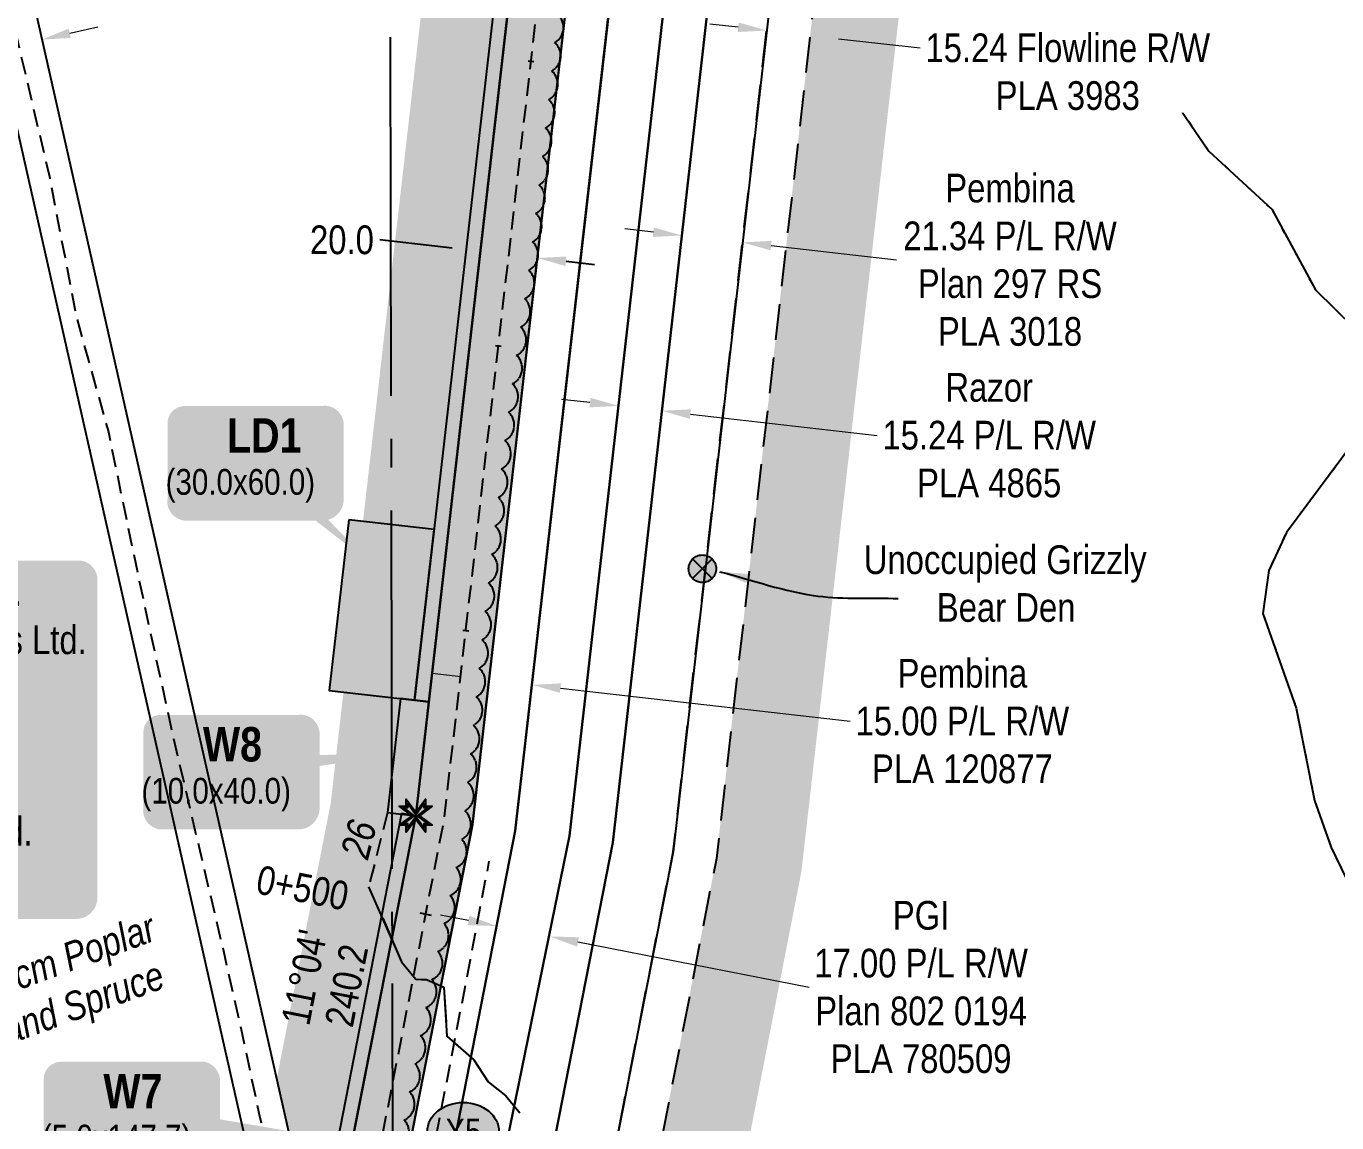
# Model space of a CAD drawing. Extents: x 507923 to 518388, y 6020717 to 6030806.
# Drawn here: x 508718.2 to 509175.3, y 6023523.8 to 6023906.3 of the extents above; entities that cross this region are included whole.
import ezdxf
from ezdxf.enums import TextEntityAlignment as Align

# ---------------------------------------------------------------- set-up
doc = ezdxf.new("R2010")
doc.units = 0
doc.header["$LTSCALE"] = 5
doc.header["$PDSIZE"] = 0.5
for name, pattern in [('0', [1, 1, 0]), ('foc-FLOWLINE', [3.75, 2.5, -1.25]), ('foc-QUARTERLINE', [33, 25, -3, 2, -3]), ('foc-TIELINE', [1.875, 1.25, -0.625]), ('foc-TOPO-ephemeral', [6.25, 3.125, -0.625, 0.625, -0.625, 0.625, -0.625]), ('foc-WHEELTRACKS', [2, 0.4, -1.6]), ('UG_PIPE', [1.875, 1.25, -0.625])]:
    doc.linetypes.add(name, pattern=pattern)
doc.layers.get('Defpoints').update_dxf_attribs({"color": 9})
for name, color, linetype in [('AS-PIPE-UG', 44, 'UG_PIPE'), ('AS-WILDLIFE-BLOCK', 131, 'Continuous'), ('CHAINAGE', 201, 'Continuous'), ('CHAINAGE-T', 201, 'Continuous'), ('F-FLOWLINE', 190, 'foc-FLOWLINE'), ('F-RW', 190, 'Continuous'), ('L-BD1', 253, 'Continuous'), ('L-MON', 1, 'Continuous'), ('L-QSEC', 8, 'foc-QUARTERLINE'), ('P-BUFFER-H 30m', 51, 'Continuous'), ('P-BUFFER-PURPLE', 187, 'foc-TIELINE'), ('P-BUFFER-PURPLE-T', 187, 'Continuous'), ('P-CROSSINGS', 250, 'Continuous'), ('P-PROPOSED', 10, 'Continuous'), ('P-PROPOSED-H', 21, 'Continuous'), ('P-TEMP-BLOCKS', 250, 'Continuous'), ('P-TEMP-H', 41, 'Continuous'), ('P-TEMP_LOG DECK', 46, 'Continuous'), ('P-TEMP_WORKSPACE', 46, 'Continuous'), ('P-TXT', 4, 'Continuous'), ('T-BUSH', 110, '0'), ('T-BUSH-T', 110, 'Continuous'), ('T-DRAW', 143, 'foc-TOPO-ephemeral'), ('T-TIE', 201, 'foc-TIELINE'), ('T-WATER-P3', 160, 'foc-WHEELTRACKS')]:
    doc.layers.add(name, color=color, linetype=linetype)
for name, color, linetype, lineweight in [('F-FLOWLINE-T', 190, 'Continuous', 9), ('F-RW-T', 190, 'Continuous', 9), ('T-TIE-T', 201, 'Continuous', 18)]:
    doc.layers.add(name, color=color, linetype=linetype, lineweight=lineweight)
doc.styles.add('80', font='ARIALN.TTF', dxfattribs={"height": 10})
doc.styles.add('80CG', font='ARIALN.TTF', dxfattribs={"height": 10})
doc.styles.add('80L', font='ARIALN.TTF', dxfattribs={"height": 10})
doc.styles.add('80LS', font='ARIALNI.TTF', dxfattribs={"height": 10})
doc.styles.add('BOLD', font='ARIALNB.TTF')
doc.styles.add('Crossing', font='ARIALN.TTF', dxfattribs={"height": 10})
doc.styles.add('foc-LtypeFont', font='ARIALN.TTF', dxfattribs={"height": 7.35})
doc.linetypes.add('foc-TOPO-flowdirection-NOLINE', pattern='A,0,[">",foc-LtypeFont,S=0.3,R=0,X=0,Y=-0.945],-20,[">",foc-LtypeFont,S=0.3,R=0,X=0,Y=-0.945],0', length=20)
doc.dimstyles.new('Compass 5 000', dxfattribs={"dimscale": 5, "dimtxt": 9, "dimasz": 2, "dimexe": 0.2, "dimexo": 0.0625, "dimgap": 0.5, "dimtad": 0, "dimtih": 1, "dimtoh": 1, "dimzin": 0, "dimdsep": 46, "dimtxsty": '80CG', "dimcen": 0.1, "dimse1": 1, "dimse2": 1, "dimclrd": 256, "dimclrt": 256, "dimaunit": 1, "dimadec": 4, "dimazin": 0, "dimtfac": 0.06, "dimtofl": 0, "dimtmove": 0, "dimatfit": 1, "dimfxl": 0.2, "dimtolj": 1, "dimtzin": 0, "dimlwd": -1, "dimarcsym": 0})

# ---------------------------------------------------------------- blocks, each defined once
blk = doc.blocks.new('*U383')
h = blk.add_hatch(color=255)
edge = h.paths.add_edge_path()
edge.add_line((-136.5, -62.5), (136.5, -62.5))
edge.add_arc((136.5, -56.5), 6, 270, 360)
edge.add_line((142.5, -56.5), (142.5, 55))
edge.add_arc((136.5, 55), 6, 0, 90)
edge.add_line((136.5, 61), (-136.5, 61))
edge.add_arc((-136.5, 55), 6, 90, 180)
edge.add_line((-142.5, 55), (-142.5, -56.5))
edge.add_arc((-136.5, -56.5), 6, 180, 270)
at = {"color": 44, "flags": 128}
blk.add_lwpolyline([(-136.5, -62.5, 3, 3, 0), (136.5, -62.5, 3, 3, 0.414214), (142.5, -56.5, 3, 3, 0), (142.5, 55, 3, 0, 0.414214), (136.5, 61, 0, 0, 0), (-136.5, 61, 0, 0, 0.414214), (-142.5, 55, 0, 0, 0), (-142.5, -56.5, 0, 3, 0.414214)], format="xyseb", close=True, dxfattribs=at)
at = {"color": 44, "style": '80'}
blk.add_attdef('ENTER_TEXT_001', (-35.99, -5), '', height=10, dxfattribs=at)
blk = doc.blocks.new('*U369')
at = {"true_color": 0xff8aff}
h = blk.add_hatch(color=211, dxfattribs=at)
edge = h.paths.add_edge_path()
edge.add_line((-24, -20), (24, -20))
edge.add_arc((24, -14), 6, 270, 360)
edge.add_line((30, -14), (30, 12.5))
edge.add_arc((24, 12.5), 6, 0, 90)
edge.add_line((24, 18.5), (-24, 18.5))
edge.add_arc((-24, 12.5), 6, 90, 180)
edge.add_line((-30, 12.5), (-30, -14))
edge.add_arc((-24, -14), 6, 180, 270)
at = {"color": 250, "flags": 128}
blk.add_lwpolyline([(-24, -20, 3, 3, 0), (24, -20, 3, 3, 0.414214), (30, -14, 3, 3, 0), (30, 12.5, 3, 0, 0.414214), (24, 18.5, 0, 0, 0), (-24, 18.5, 0, 0, 0.414214), (-30, 12.5, 0, 0, 0), (-30, -14, 0, 3, 0.414214)], format="xyseb", close=True, dxfattribs=at)
at = {"flags": 128}
blk.add_lwpolyline([(63.58, 5.24, 0, 7.5, 0), (0, 0, 0, 0, 0)], format="xyseb", dxfattribs=at)
at = {"color": 250}
for tag, p, height, style in [('TEMP_AREA_W1_001', (-9.21, 2.24), 12, 'BOLD'), ('ENTER_TEXT_001', (-30.66, -12.47), 9, '80')]:
    blk.add_attdef(tag, p, '', height=height, dxfattribs=dict(at, style=style))
blk = doc.blocks.new('*U371')
at = {"true_color": 0xff8aff}
h = blk.add_hatch(color=211, dxfattribs=at)
edge = h.paths.add_edge_path()
edge.add_line((-24, -20), (24, -20))
edge.add_arc((24, -14), 6, 270, 360)
edge.add_line((30, -14), (30, 12.5))
edge.add_arc((24, 12.5), 6, 0, 90)
edge.add_line((24, 18.5), (-24, 18.5))
edge.add_arc((-24, 12.5), 6, 90, 180)
edge.add_line((-30, 12.5), (-30, -14))
edge.add_arc((-24, -14), 6, 180, 270)
at = {"color": 250, "flags": 128}
blk.add_lwpolyline([(-24, -20, 3, 3, 0), (24, -20, 3, 3, 0.414214), (30, -14, 3, 3, 0), (30, 12.5, 3, 0, 0.414214), (24, 18.5, 0, 0, 0), (-24, 18.5, 0, 0, 0.414214), (-30, 12.5, 0, 0, 0), (-30, -14, 0, 3, 0.414214)], format="xyseb", close=True, dxfattribs=at)
at = {"flags": 128}
blk.add_lwpolyline([(41.25, -36.66, 0, 7.5, 0), (0, 0, 0, 0, 0)], format="xyseb", dxfattribs=at)
at = {"color": 250}
for tag, p, height, style in [('TEMP_AREA_W1_001', (-9.21, 2.24), 12, 'BOLD'), ('ENTER_TEXT_001', (-30.66, -12.47), 9, '80')]:
    blk.add_attdef(tag, p, '', height=height, dxfattribs=dict(at, style=style))
blk = doc.blocks.new('*D431')
at = {"layer": 'Defpoints', "color": 0, "transparency": 16777216}
for p in [(508991.62, 6023903.03), (508974.64, 6023888.61), (508989.78, 6023886.89)]:
    blk.add_point(p, dxfattribs=at)
at = {"layer": 'F-FLOWLINE-T', "transparency": 16777216}
for p, q in [((508966.54, 6023905.89), (508956.61, 6023907.02)), ((509001.56, 6023901.9), (509029.99, 6023898.66))]:
    blk.add_line(p, q, dxfattribs=at)
for points in [[(508966.73, 6023907.54), (508966.35, 6023904.23), (508976.48, 6023904.76)], [(509001.75, 6023903.55), (509001.37, 6023900.24), (508991.62, 6023903.03)]]:
    blk.add_solid(points, dxfattribs=at)
at = {"layer": 'F-FLOWLINE-T', "transparency": 16777216, "insert": (509081.48, 6023898.66), "char_height": 10, "attachment_point": 5, "style": '80CG', "bg_fill": 3, "box_fill_scale": 1.1, "bg_fill_color": 256, "bg_fill_true_color": 13158600, "bg_fill_transparency": 0}
blk.add_mtext('\\A1;Razor\\P15.24 Flowline R/W\\PPLA 3983', dxfattribs=at)
blk = doc.blocks.new('*D469')
at = {"layer": 'Defpoints', "color": 0, "transparency": 16777216}
for p in [(508948.5, 6023847.58), (508969.69, 6023845.17), (508968.06, 6023830.84)]:
    blk.add_point(p, dxfattribs=at)
at = {"layer": 'F-RW-T', "transparency": 16777216}
for p, q in [((508936.93, 6023834.39), (508927, 6023835.52)), ((508977.99, 6023829.71), (509021.79, 6023824.72))]:
    blk.add_line(p, q, dxfattribs=at)
for points in [[(508937.12, 6023836.04), (508936.75, 6023832.73), (508946.87, 6023833.26)], [(508978.18, 6023831.37), (508977.81, 6023828.05), (508968.06, 6023830.84)]]:
    blk.add_solid(points, dxfattribs=at)
at = {"layer": 'F-RW-T', "transparency": 16777216, "insert": (509061.33, 6023824.72), "char_height": 10, "attachment_point": 5, "style": '80CG'}
blk.add_mtext('\\A1;Pembina\\P21.34 P/L R/W\\PPlan 297 RS\\PPLA 3018', dxfattribs=at)
blk = doc.blocks.new('*D470')
at = {"layer": 'Defpoints', "color": 0, "transparency": 16777216}
for p in [(508939.9, 6023772.1), (508924, 6023767.11), (508939.14, 6023765.38)]:
    blk.add_point(p, dxfattribs=at)
at = {"layer": 'F-RW-T', "transparency": 16777216}
for p, q in [((508914.83, 6023774.95), (508904.89, 6023776.09)), ((508949.84, 6023770.97), (509014.99, 6023763.54))]:
    blk.add_line(p, q, dxfattribs=at)
for points in [[(508915.02, 6023776.61), (508914.64, 6023773.3), (508924.77, 6023773.82)], [(508950.03, 6023772.62), (508949.65, 6023769.31), (508939.9, 6023772.1)]]:
    blk.add_solid(points, dxfattribs=at)
at = {"layer": 'F-RW-T', "transparency": 16777216, "insert": (509054.07, 6023763.54), "char_height": 10, "attachment_point": 5, "style": '80CG'}
blk.add_mtext('\\A1;Razor\\P15.24 P/L R/W\\PPLA 4865', dxfattribs=at)
blk = doc.blocks.new('*D471')
at = {"layer": 'Defpoints', "color": 0, "transparency": 16777216}
for p in [(508708.76, 6023898.22), (508778.34, 6023590.41), (508793.19, 6023593.76)]:
    blk.add_point(p, dxfattribs=at)
at = {"layer": 'F-RW-T', "transparency": 16777216}
for p, q in [((508733.37, 6023903.78), (508743.13, 6023905.99)), ((508699.01, 6023896.02), (508687.22, 6023893.35))]:
    blk.add_line(p, q, dxfattribs=at)
for points in [[(508733.01, 6023905.41), (508733.74, 6023902.16), (508723.62, 6023901.58)], [(508698.64, 6023897.64), (508699.38, 6023894.39), (508708.76, 6023898.22)]]:
    blk.add_solid(points, dxfattribs=at)
at = {"layer": 'F-RW-T', "transparency": 16777216, "insert": (508648.14, 6023893.35), "char_height": 10, "attachment_point": 5, "style": '80CG'}
blk.add_mtext('\\A1;Paramount\\P15.24 P/L R/W\\PPlan 782 1151\\PPLA 770641\\P(14006-1)', dxfattribs=at)
blk = doc.blocks.new('*D485')
at = {"layer": 'Defpoints', "color": 0, "transparency": 16777216}
for p in [(508884.25, 6023717.92), (508899.14, 6023716.21), (508894.6, 6023676.51)]:
    blk.add_point(p, dxfattribs=at)
at = {"layer": 'F-RW-T', "transparency": 16777216}
for p, q in [((508869.77, 6023679.35), (508859.84, 6023680.49)), ((508904.54, 6023675.38), (509005.63, 6023663.82))]:
    blk.add_line(p, q, dxfattribs=at)
for points in [[(508869.96, 6023681.01), (508869.58, 6023677.7), (508879.71, 6023678.22)], [(508904.73, 6023677.03), (508904.35, 6023673.72), (508894.6, 6023676.51)]]:
    blk.add_solid(points, dxfattribs=at)
at = {"layer": 'F-RW-T', "transparency": 16777216, "insert": (509044.72, 6023663.82), "char_height": 10, "attachment_point": 5, "style": '80CG'}
blk.add_mtext('\\A1;Pembina\\P15.00 P/L R/W\\PPLA 120877', dxfattribs=at)
blk = doc.blocks.new('*D392')
at = {"layer": 'Defpoints', "color": 0, "transparency": 16777216}
for p in [(508876.67, 6023827.67), (508875.02, 6023813.19), (508894.88, 6023810.92)]:
    blk.add_point(p, dxfattribs=at)
at = {"layer": 'P-TXT', "transparency": 16777216}
for p, q in [((508866.74, 6023828.8), (508841.53, 6023831.68)), ((508906.47, 6023824.26), (508916.41, 6023823.12))]:
    blk.add_line(p, q, dxfattribs=at)
for points in [[(508866.93, 6023830.46), (508866.55, 6023827.15), (508876.67, 6023827.67)], [(508906.66, 6023825.92), (508906.28, 6023822.6), (508896.53, 6023825.4)]]:
    blk.add_solid(points, dxfattribs=at)
at = {"layer": 'P-TXT', "transparency": 16777216, "insert": (508828.32, 6023831.68), "char_height": 10, "attachment_point": 5, "style": '80CG', "bg_fill": 3, "box_fill_scale": 1.1, "bg_fill_color": 256, "bg_fill_true_color": 13158600, "bg_fill_transparency": 0}
blk.add_mtext('\\A1;20.0', dxfattribs=at)
blk = doc.blocks.new('*D536')
at = {"layer": 'Defpoints', "color": 0, "transparency": 16777216}
for p in [(508882.66, 6023594.36), (508901.2, 6023590.73), (508900.81, 6023588.75)]:
    blk.add_point(p, dxfattribs=at)
at = {"layer": 'F-RW-T', "transparency": 16777216}
for p, q in [((508872.46, 6023594.3), (508862.65, 6023596.22)), ((508910.63, 6023586.83), (508991.24, 6023571.05))]:
    blk.add_line(p, q, dxfattribs=at)
for points in [[(508872.78, 6023595.94), (508872.14, 6023592.67), (508882.27, 6023592.38)], [(508910.95, 6023588.47), (508910.31, 6023585.2), (508900.81, 6023588.75)]]:
    blk.add_solid(points, dxfattribs=at)
at = {"layer": 'F-RW-T', "transparency": 16777216, "insert": (509030.32, 6023571.05), "char_height": 10, "attachment_point": 5, "style": '80CG'}
blk.add_mtext('\\A1;PGI\\P17.00 P/L R/W\\PPlan 802 0194\\PPLA 780509', dxfattribs=at)
blk = doc.blocks.new('xing2')
h = blk.add_hatch(color=50)
h.dxf.hatch_style = 1
edge = h.paths.add_edge_path()
edge.add_ellipse((0, 0), major_axis=(-12.5, 0), ratio=0.816297, start_angle=0, end_angle=360)
h = blk.add_hatch(color=250)
h.dxf.hatch_style = 1
edge = h.paths.add_edge_path()
edge.add_ellipse((0, -2.05), major_axis=(-12.5, 0), ratio=0.816297, start_angle=0, end_angle=180)
edge.add_line((12.5, -2.05), (12.5, 0))
edge.add_ellipse((0, 0), major_axis=(-12.5, 0), ratio=0.816297, start_angle=0, end_angle=180, ccw=False)
edge.add_line((-12.5, 0), (-12.5, -2.05))
at = {"color": 250}
blk.add_ellipse((0, 0), major_axis=(-12.5, 0), ratio=0.816297, dxfattribs=at)
blk.add_ellipse((0, -2.05), major_axis=(-12.5, 0), ratio=0.816297, start_param=0, end_param=3.141593, dxfattribs=at)
at = {"color": 250, "style": 'Crossing'}
blk.add_attdef('CROSSING', text='', height=9, dxfattribs=at).set_placement((0.09, 0.02), align=Align.MIDDLE_CENTER)
at = {"color": 250, "style": 'Crossing', "flags": 1}
for tag, p in [('OWNER', (0.09, -12.49)), ('DESCRIPTION', (0.09, -25.77)), ('LOCATION', (0.09, -39.3)), ('DWG_REF', (0.09, -52.84))]:
    blk.add_attdef(tag, text='', height=9, dxfattribs=at).set_placement(p, align=Align.MIDDLE_CENTER)
blk = doc.blocks.new('powerpole_staked')
h = blk.add_hatch(color=255)
edge = h.paths.add_edge_path()
edge.add_arc((0, 0), 0.96, 0, 360)
at = {"color": 210}
for p, q in [((0.679, -0.679), (-0.679, 0.679)), ((-0.679, -0.679), (0.679, 0.679))]:
    blk.add_line(p, q, dxfattribs=at)
blk.add_circle((0, 0), 0.96, dxfattribs=at)
blk = doc.blocks.new('TEMP')
h = blk.add_hatch(color=255)
h.dxf.hatch_style = 1
h.paths.add_polyline_path([(0, 0.251), (-0.666, 1.152), (-0.666, 0.666), (-1.152, 0.666), (-0.251, 0), (-1.152, -0.666), (-0.666, -0.666), (-0.666, -1.152), (0, -0.251), (0.666, -1.152), (0.666, -0.666), (1.152, -0.666), (0.251, 0), (1.152, 0.666), (0.666, 0.666), (0.666, 1.152)])
h.paths.add_polyline_path([(0.566, 0.849), (0.566, 0.566), (0.849, 0.566), (0.083, 0), (0.849, -0.566), (0.566, -0.566), (0.566, -0.849), (0, -0.083), (-0.566, -0.849), (-0.566, -0.566), (-0.849, -0.566), (-0.083, 0), (-0.849, 0.566), (-0.566, 0.566), (-0.566, 0.849), (0, 0.083)], flags=16)
h = blk.add_hatch(color=1)
h.dxf.hatch_style = 1
h.paths.add_polyline_path([(0, 0.083), (-0.566, 0.849), (-0.566, 0.566), (-0.849, 0.566), (-0.083, 0), (-0.849, -0.566), (-0.566, -0.566), (-0.566, -0.849), (0, -0.083), (0.566, -0.849), (0.566, -0.566), (0.849, -0.566), (0.083, 0), (0.849, 0.566), (0.566, 0.566), (0.566, 0.849)])
at = {"color": 1}
for p, q in [((-0.083, 0), (0.083, 0)), ((0, 0.083), (0, -0.083))]:
    blk.add_line(p, q, dxfattribs=at)
at = {"color": 255, "flags": 128}
blk.add_lwpolyline([(-0.251, 0), (-1.152, 0.666), (-0.666, 0.666), (-0.666, 1.152), (0, 0.251), (0.666, 1.152), (0.666, 0.666), (1.152, 0.666), (0.251, 0), (1.152, -0.666), (0.666, -0.666), (0.666, -1.152), (0, -0.251), (-0.666, -1.152), (-0.666, -0.666), (-1.152, -0.666)], close=True, dxfattribs=at)
at = {"color": 1, "flags": 128}
blk.add_lwpolyline([(-0.083, 0), (-0.849, 0.566), (-0.566, 0.566), (-0.566, 0.849), (0, 0.083), (0.566, 0.849), (0.566, 0.566), (0.849, 0.566), (0.083, 0), (0.849, -0.566), (0.566, -0.566), (0.566, -0.849), (0, -0.083), (-0.566, -0.849), (-0.566, -0.566), (-0.849, -0.566)], close=True, dxfattribs=at)
blk = doc.blocks.new('*U722')
at = {"true_color": 0xff8aff}
h = blk.add_hatch(color=211, dxfattribs=at)
edge = h.paths.add_edge_path()
edge.add_line((-24, -20), (24, -20))
edge.add_arc((24, -14), 6, 270, 360)
edge.add_line((30, -14), (30, 12.5))
edge.add_arc((24, 12.5), 6, 0, 90)
edge.add_line((24, 18.5), (-24, 18.5))
edge.add_arc((-24, 12.5), 6, 90, 180)
edge.add_line((-30, 12.5), (-30, -14))
edge.add_arc((-24, -14), 6, 180, 270)
at = {"color": 250, "flags": 128}
blk.add_lwpolyline([(-24, -20, 3, 3, 0), (24, -20, 3, 3, 0.414214), (30, -14, 3, 3, 0), (30, 12.5, 3, 0, 0.414214), (24, 18.5, 0, 0, 0), (-24, 18.5, 0, 0, 0.414214), (-30, 12.5, 0, 0, 0), (-30, -14, 0, 3, 0.414214)], format="xyseb", close=True, dxfattribs=at)
at = {"flags": 128}
blk.add_lwpolyline([(74.91, -9.02, 0, 7.5, 0), (0, 0, 0, 0, 0)], format="xyseb", dxfattribs=at)
at = {"color": 250}
for tag, p, height, style in [('TEMP_AREA_W1_001', (-9.21, 2.24), 12, 'BOLD'), ('ENTER_TEXT_001', (-30.66, -12.47), 9, '80')]:
    blk.add_attdef(tag, p, '', height=height, dxfattribs=dict(at, style=style))

msp = doc.modelspace()

# ---------------------------------------------------------------- hatches: boundary and pattern name
at = {"layer": 'P-BUFFER-H 30m'}
h = msp.add_hatch(color=256, dxfattribs=at)
h.dxf.hatch_style = 1
h.paths.add_polyline_path([(508805.542, 6023538.866), (508821.916, 6023466.385), (508854.088, 6023630.848), (508910.945, 6024127.726), (508880.73, 6024127.422), (508824.433, 6023635.437)])
h = msp.add_hatch(color=256, dxfattribs=at)
h.dxf.hatch_style = 1
edge = h.paths.add_edge_path()
edge.add_line((508943.456, 6023380.824), (508949.325, 6023410.815))
edge.add_line((508949.325, 6023410.815), (508988.345, 6023610.184))
edge.add_arc((508958.919, 6023615.943), 29.984, 348.92638, 353.50095)
edge.add_line((508988.71, 6023612.55), (509025.944, 6023939.398))
edge.add_line((509025.944, 6023939.398), (509047.027, 6024124.468))
edge.add_line((509047.027, 6024124.468), (509047.24, 6024126.342))
edge.add_line((509047.24, 6024126.342), (509047.554, 6024129.1))
edge.add_line((509047.554, 6024129.1), (509017.342, 6024128.796))
edge.add_line((509017.342, 6024128.796), (508996.153, 6023942.79))
edge.add_line((508996.153, 6023942.79), (508958.919, 6023615.943))
edge.add_line((508958.919, 6023615.943), (508912.895, 6023380.787))
edge.add_line((508912.895, 6023380.787), (508943.456, 6023380.824))
at = {"layer": 'P-PROPOSED-H'}
h = msp.add_hatch(color=256, dxfattribs=at)
h.dxf.hatch_style = 1
h.paths.add_polyline_path([(508646.051, 6023259.935), (508666.04, 6023259.95), (508665.956, 6023374.34), (508822.253, 6023374.454), (508827.391, 6023390.252), (508873.857, 6023627.788), (508932.805, 6024142.939), (508967.207, 6024443.585), (509018.438, 6024891.876), (509009.2, 6024944.624), (509012.904, 6024977.219), (508940.142, 6024977.166), (508940.056, 6025078.613), (508988.322, 6025092.714), (509007.159, 6025103.664), (509010.135, 6025129.851), (509043.912, 6025156.631), (509056.821, 6025269.566), (509067.952, 6025366.946), (509048.092, 6025369.216), (509036.961, 6025271.836), (509024.993, 6025167.141), (508991.212, 6025140.357), (508988.432, 6025115.899), (508980.38, 6025111.218), (508920.054, 6025093.594), (508920.17, 6024957.162), (508989.003, 6024957.212), (508989.012, 6024944.016), (508998.25, 6024891.274), (508947.348, 6024445.857), (508912.945, 6024145.211), (508854.088, 6023630.848), (508808.007, 6023395.281), (508807.731, 6023394.433), (508645.952, 6023394.315)])
at = {"layer": 'P-TEMP-H'}
h = msp.add_hatch(color=256, dxfattribs=at)
h.dxf.hatch_style = 1
h.paths.add_polyline_path([(508853.668, 6023671.135), (508858.633, 6023670.567), (508908.672, 6024107.866), (508903.636, 6024107.816)])
h = msp.add_hatch(color=256, dxfattribs=at)
h.dxf.hatch_style = 1
h.paths.add_polyline_path([(508830.696, 6023734.123), (508823.878, 6023674.544), (508853.668, 6023671.135), (508860.485, 6023730.714)])
h = msp.add_hatch(color=256, dxfattribs=at)
h.dxf.hatch_style = 1
h.paths.add_polyline_path([(508848.703, 6023671.703), (508844.158, 6023631.984), (508854.088, 6023630.848), (508858.633, 6023670.567)])
h = msp.add_hatch(color=256, dxfattribs=at)
h.dxf.hatch_style = 1
h.paths.add_polyline_path([(508849.145, 6023631.613), (508820.849, 6023486.962), (508825.753, 6023486.002), (508854.088, 6023630.848)])

# ---------------------------------------------------------------- linework, layer by layer
at = {"layer": 'AS-PIPE-UG', "flags": 128}
for points in [[(508683.189, 6024041.881), (508692.053, 6024001.191), (508701.884, 6023957.817), (508726.277, 6023853.831), (508735.729, 6023804.608), (508746.856, 6023764.816), (508753.695, 6023731.476), (508760.148, 6023700.978), (508769.335, 6023658.793), (508778.358, 6023620.263), (508786.965, 6023583.781), (508793.154, 6023556.332), (508799.344, 6023527.16), (508806.989, 6023493.458), (508815.096, 6023460.444), (508823.981, 6023422.17), (508826.888, 6023408.466), (508830.073, 6023393.714), (508833.954, 6023378.974), (508836.525, 6023369.392), (508840.559, 6023353.829), (508844.403, 6023336.437), (508846.602, 6023320.45)], [(508814.814, 6023311.274), (508813.67, 6023326.17), (508814.079, 6023339.798), (508814.659, 6023343.377), (508816.546, 6023346.601), (508819.747, 6023352.423), (508822.81, 6023363.467), (508827.964, 6023375.432), (508834.157, 6023385.783), (508838.467, 6023401.508), (508839.728, 6023407.783), (508843.017, 6023422.791), (508846.448, 6023441.593), (508849.958, 6023463.1), (508855.518, 6023491.034), (508860.594, 6023516.087), (508867.033, 6023549.015), (508873.102, 6023580.687), (508879.688, 6023614.962)]]:
    msp.add_lwpolyline(points, dxfattribs=at)
at = {"layer": 'CHAINAGE'}
for p, q in [((508895.247, 6023893.841), (508893.261, 6023894.068)), ((508883.885, 6023794.542), (508881.899, 6023794.769)), ((508872.522, 6023695.243), (508870.536, 6023695.471)), ((508859.508, 6023596.08), (508855.584, 6023596.848))]:
    msp.add_line(p, q, dxfattribs=at)
at = {"layer": 'F-FLOWLINE', "flags": 128}
msp.add_lwpolyline([(508885.793, 6023018.215), (508885.765, 6023118.211), (508885.757, 6023148.37), (508885.708, 6023321.236), (508887.811, 6023331.977), (508888.407, 6023335.027), (508889.004, 6023338.077), (508894.376, 6023365.522), (508896.332, 6023375.517), (508943.843, 6023618.274), (508980.806, 6023942.75), (509002.09, 6024129.585), (509003.8, 6024144.593), (509007.147, 6024173.968), (509008.014, 6024181.584), (509072.444, 6024747.177), (509092.367, 6024922.078), (509094.338, 6024939.378), (509109.507, 6024937.859), (509108.569, 6024929.622), (509107.513, 6024920.352), (509106.634, 6024912.639), (509087.791, 6024747.218), (509024.23, 6024189.257), (509055.157, 6024189.343), (509055.172, 6024181.713), (509055.189, 6024173.349), (509022.405, 6024173.243), (509019.159, 6024144.746), (509018.946, 6024142.868), (509017.449, 6024129.738), (509017.235, 6024127.86), (508996.153, 6023942.791), (508958.919, 6023615.943), (508912.895, 6023380.787), (508985.403, 6023380.874), (508985.414, 6023375.624), (508985.454, 6023364.579), (508909.713, 6023364.524), (508904.54, 6023338.095), (508903.944, 6023335.046), (508903.347, 6023331.996), (508902.452, 6023327.424), (508900.952, 6023319.76), (508901, 6023148.41), (508901.008, 6023118.251), (508901.036, 6023018.256)], dxfattribs=at)
at = {"layer": 'F-RW', "flags": 128}
for points in [[(508790.497, 6023017.956), (508807.446, 6023032.656), (508807.418, 6023208.895), (508807.398, 6023327.316), (508807.398, 6023328.808), (508827.386, 6023390.284), (508873.948, 6023627.846), (508967.224, 6024443.662), (509018.438, 6024891.876), (509009.2, 6024944.624), (509012.904, 6024977.219), (509018.08, 6025022.948), (509021.085, 6025049.403), (509023.391, 6025069.692), (509024.519, 6025079.623), (509025.083, 6025084.588), (509029.041, 6025119.425), (509062.81, 6025146.202), (509080.739, 6025304.285), (509123.925, 6025682.249), (509109.707, 6025699.15), (509101.579, 6025708.632)], [(509122.292, 6025708.617), (509140.73, 6025685.963), (509140.617, 6025685.003), (509136.849, 6025652.857), (509136.398, 6025648.877), (509133.07, 6025619.548), (509132.184, 6025611.741), (509124.068, 6025551.505), (509082.459, 6025187.342), (509076.865, 6025138.382), (509043.155, 6025111.628), (509035.323, 6025041.917), (509024.864, 6024950.94), (509034.125, 6024898.419), (508925.024, 6023942.595), (508888.775, 6023625.549), (508841.942, 6023386.451), (508822.401, 6023326.397), (508822.412, 6023148.222), (508822.416, 6023118.042), (508822.336, 6023026.331), (508812.806, 6023018.017)], [(508812.806, 6023018.017), (508822.336, 6023026.331), (508822.416, 6023118.042), (508822.412, 6023148.222), (508822.401, 6023326.397), (508841.942, 6023386.451), (508888.775, 6023625.549), (509034.125, 6024898.419), (509024.864, 6024950.94), (509035.323, 6025041.917), (509042.483, 6025053.248), (509051.374, 6025067.314), (509057.3, 6025076.691), (509060.264, 6025081.379), (509074.517, 6025103.927), (509076.865, 6025138.382), (509124.068, 6025551.505), (509132.184, 6025611.741), (509133.07, 6025619.548), (509136.398, 6025648.877), (509136.849, 6025652.857), (509140.617, 6025685.003), (509140.73, 6025685.963), (509122.292, 6025708.617)], [(509035.64, 6024747.078), (508971.208, 6024181.483), (508970.989, 6024179.61), (508970.846, 6024178.356), (508970.535, 6024175.632), (508970.332, 6024173.877), (508967.172, 6024146.103), (508966.967, 6024144.23), (508965.253, 6024129.232), (508943.996, 6023942.652), (508907.686, 6023623.856), (508858.099, 6023381.194), (508839.373, 6023319.983), (508839.398, 6023148.268), (508839.418, 6023018.668), (508838.752, 6023018.087)], [(508849.225, 6023018.116), (508849.197, 6023118.115), (508849.188, 6023148.273), (508847.261, 6023322.606), (508858.099, 6023381.194), (508907.686, 6023623.856), (508943.996, 6023942.652), (508965.253, 6024129.232), (508966.967, 6024144.23), (508967.172, 6024146.103), (508970.332, 6024173.877), (508970.535, 6024175.632), (508970.846, 6024178.356), (508970.989, 6024179.61), (508971.208, 6024181.483), (509035.64, 6024747.078)], [(509050.974, 6024747.119), (508986.543, 6024181.525), (508985.675, 6024173.908), (508982.312, 6024144.379), (508980.602, 6024129.371), (508959.338, 6023942.693), (508922.751, 6023621.531), (508874.598, 6023375.491), (508861.849, 6023320.196), (508862.226, 6023287.948), (508862.251, 6023118.15), (508862.265, 6023018.151)], [(508862.265, 6023018.151), (508862.251, 6023118.15), (508862.226, 6023287.948), (508861.849, 6023320.196), (508874.598, 6023375.491), (508922.751, 6023621.531), (508959.338, 6023942.693), (508980.602, 6024129.371), (508982.312, 6024144.379), (508985.675, 6024173.908), (508986.543, 6024181.525), (509050.974, 6024747.119)], [(509072.444, 6024747.177), (509008.014, 6024181.584), (509007.147, 6024173.968), (509003.8, 6024144.593), (509002.09, 6024129.585), (508980.806, 6023942.75), (508943.843, 6023618.274), (508896.332, 6023375.517), (508894.376, 6023365.522), (508889.004, 6023338.077), (508888.407, 6023335.027), (508887.811, 6023331.977), (508885.708, 6023321.236), (508885.757, 6023148.37), (508885.765, 6023118.211), (508885.793, 6023018.215)], [(508839.417, 6023018.089), (508839.418, 6023018.668), (508839.398, 6023148.268), (508839.373, 6023319.983), (508676.319, 6024041.862)], [(508691.903, 6024041.905), (508862.226, 6023287.948), (508862.246, 6023148.33), (508862.265, 6023018.151)]]:
    msp.add_lwpolyline(points, dxfattribs=at)
at = {"layer": 'L-QSEC'}
msp.add_line((508845.175, 6023902.377), (508846.656, 6023138.225), dxfattribs=at)
at = {"layer": 'P-PROPOSED', "flags": 128}
msp.add_lwpolyline([(508998.25, 6024891.274), (508947.348, 6024445.857), (508912.945, 6024145.211), (508854.088, 6023630.848), (508808.007, 6023395.281), (508807.731, 6023394.433), (508645.952, 6023394.315), (508646.051, 6023259.935), (508666.04, 6023259.95), (508665.956, 6023374.34), (508822.253, 6023374.454), (508827.391, 6023390.252), (508873.857, 6023627.788), (508932.805, 6024142.939), (508967.207, 6024443.585), (509018.438, 6024891.876)], dxfattribs=at)
at = {"layer": 'P-TEMP_LOG DECK'}
msp.add_lwpolyline([(508830.696, 6023734.123), (508823.878, 6023674.544), (508853.668, 6023671.135), (508860.485, 6023730.714)], close=True, dxfattribs=at)
at = {"layer": 'P-TEMP_WORKSPACE', "flags": 128}
for points in [[(508853.668, 6023671.135), (508858.633, 6023670.567), (508908.672, 6024107.866), (508903.636, 6024107.816)], [(508849.145, 6023631.613), (508820.849, 6023486.962), (508825.753, 6023486.002), (508854.088, 6023630.848)]]:
    msp.add_lwpolyline(points, close=True, dxfattribs=at)
at = {"layer": 'P-TEMP_WORKSPACE'}
msp.add_lwpolyline([(508848.703, 6023671.703), (508844.158, 6023631.984), (508854.088, 6023630.848), (508858.633, 6023670.567)], close=True, dxfattribs=at)
at = {"layer": 'T-BUSH', "flags": 128}
msp.add_lwpolyline([(508832.464, 6023394.95, 0.5205671), (508832.501, 6023404.945, 0.5205671), (508830.989, 6023414.79, 0.5205671), (508832.193, 6023424.5, 0.5205671), (508831.06, 6023431.851, 0.5205671), (508827.709, 6023439.564, 0.5205671), (508826.831, 6023449.52, 0.5205671), (508825.953, 6023459.476, 0.5205671), (508829.287, 6023465.666, 0.5205671), (508839.279, 6023465.902, 0.5205671), (508841.198, 6023475.522, 0.5205671), (508842.923, 6023485.366, 0.5205671), (508844.648, 6023495.211, 0.5205671), (508846.374, 6023505.056, 0.5205671), (508848.131, 6023514.894, 0.5205671), (508850.031, 6023524.707, 0.5205671), (508851.932, 6023534.519, 0.5205671), (508853.833, 6023544.331, 0.5205671), (508855.734, 6023554.143, 0.5205671), (508857.635, 6023563.956, 0.5205671), (508859.689, 6023573.736, 0.5205671), (508861.805, 6023583.504, 0.5205671), (508863.922, 6023593.272, 0.5205671), (508866.039, 6023603.04, 0.5205671), (508868.155, 6023612.808, 0.5205671), (508870.18, 6023622.591, 0.5205671), (508871.182, 6023632.535, 0.5205671), (508872.184, 6023642.479, 0.5205671), (508873.186, 6023652.424, 0.5205671), (508874.187, 6023662.368, 0.5205671), (508875.189, 6023672.312, 0.5205671), (508876.191, 6023682.257, 0.5205671), (508877.193, 6023692.201, 0.5205671), (508878.286, 6023702.135, 0.5205671), (508879.434, 6023712.064, 0.5205671), (508880.582, 6023721.992, 0.5205671), (508881.73, 6023731.921, 0.5205671), (508882.878, 6023741.849, 0.5205671), (508884.026, 6023751.778, 0.5205671), (508885.174, 6023761.706, 0.5205671), (508886.423, 6023771.622, 0.5205671), (508887.839, 6023781.516, 0.5205671), (508889.255, 6023791.409, 0.5205671), (508890.671, 6023801.303, 0.5205671), (508892.087, 6023811.197, 0.5205671), (508893.503, 6023821.091, 0.5205671), (508894.824, 6023830.997, 0.5205671), (508895.955, 6023840.927, 0.5205671), (508897.086, 6023850.858, 0.5205671), (508898.217, 6023860.788, 0.5205671), (508899.347, 6023870.719, 0.5205671), (508900.478, 6023880.649, 0.5205671), (508901.534, 6023890.588, 0.5205671), (508902.508, 6023900.535, 0.5205671), (508903.483, 6023910.482, 0.5205671), (508904.457, 6023920.429, 0.5205671), (508905.432, 6023930.376, 0.5205671), (508906.418, 6023940.322, 0.5205671), (508907.552, 6023950.252, 0.5205671), (508908.687, 6023960.182, 0.5205671), (508909.821, 6023970.112, 0.5205671), (508910.955, 6023980.042, 0.5205671), (508912.089, 6023989.972, 0.5205671), (508913.224, 6023999.902, 0.5205671), (508914.358, 6024009.832, 0.5205671), (508915.492, 6024019.762, 0.5205671), (508916.575, 6024029.698, 0.5205671), (508917.637, 6024039.636, 0.5205671), (508918.698, 6024049.574, 0.5205671), (508919.76, 6024059.512, 0.5205671), (508920.822, 6024069.451, 0.5205671), (508921.883, 6024079.389, 0.5205671), (508922.945, 6024089.327, 0.5205671), (508920.193, 6024096.32, 0.5205671), (508915.442, 6024101.676, 0.5205671), (508916.735, 6024111.587, 0.5205671), (508918.028, 6024121.497, 0.5205671), (508919.321, 6024131.408, 0.5205671), (508927.654, 6024130.752, 0.5205671), (508930.661, 6024135.485, 0.5205671)], format="xyb", dxfattribs=at)
at = {"layer": 'T-DRAW', "linetype": 'foc-TOPO-flowdirection-NOLINE', "flags": 128}
msp.add_lwpolyline([(508837.622, 6023606.028), (508849.077, 6023579.873), (508854.12, 6023573.883), (508858.069, 6023573.668), (508863.846, 6023571.005), (508864.921, 6023553.942), (508874.355, 6023545.661), (508879.292, 6023538.002), (508885.442, 6023533.114), (508890.414, 6023527.211)], dxfattribs=at)
at = {"layer": 'T-DRAW', "flags": 128}
msp.add_lwpolyline([(508842.623, 6023595.102), (508849.077, 6023579.873), (508854.12, 6023573.883), (508858.069, 6023573.668), (508863.846, 6023571.005), (508864.921, 6023553.942), (508874.355, 6023545.661), (508879.292, 6023538.002), (508885.442, 6023533.114), (508890.414, 6023527.211)], dxfattribs=at)
at = {"layer": 'T-TIE', "flags": 128}
msp.add_lwpolyline([(508844.249, 6023632.044), (508837.622, 6023606.028)], dxfattribs=at)
at = {"layer": 'T-WATER-P3', "flags": 128}
msp.add_lwpolyline([(509163.351, 6024135.016), (509164.363, 6024108.09), (509168.932, 6024089.314), (509183.505, 6024060.674), (509187.725, 6024046.259), (509188.574, 6024028.873), (509186.537, 6024008.553), (509176.528, 6023994.341), (509137.824, 6023972.041), (509126.252, 6023962.258), (509106.488, 6023939.223), (509103.024, 6023923.061), (509106.071, 6023908.419), (509113.088, 6023888.376), (509130.734, 6023862.719), (509152.597, 6023842.396), (509167.858, 6023814.332), (509188.276, 6023794.267), (509191.83, 6023779.573), (509184.22, 6023765.097), (509157.764, 6023729.7), (509151.566, 6023716.401), (509149.512, 6023701.449), (509161.184, 6023668.345), (509167.538, 6023636.188), (509173.315, 6023619.794), (509187.214, 6023591.212), (509195.029, 6023578.593), (509201.086, 6023564.095), (509202.587, 6023529.908), (509201.024, 6023507.07), (509204.211, 6023472.997), (509203.871, 6023430.791), (509215.048, 6023372.231), (509218.614, 6023312.019), (509228.758, 6023278.714), (509232.394, 6023260.971), (509240.232, 6023230.384), (509241.386, 6023213.551), (509237.377, 6023195.473), (509226.869, 6023163.212), (509225.474, 6023148), (509229.665, 6023130.018), (509243.552, 6023101.139), (509246.657, 6023085.916), (509241.195, 6023070.185), (509234.385, 6023056.537), (509231.192, 6023038.833), (509230.655, 6023023.837), (509231.17, 6023019.152)], dxfattribs=at)
at = {"layer": 'T-WATER-P3', "linetype": 'foc-TOPO-flowdirection-NOLINE', "flags": 128}
msp.add_lwpolyline([(509163.351, 6024135.016), (509164.363, 6024108.09), (509168.932, 6024089.314), (509183.505, 6024060.674), (509187.725, 6024046.259), (509188.574, 6024028.873), (509186.537, 6024008.553), (509176.528, 6023994.341), (509137.824, 6023972.041), (509126.252, 6023962.258), (509106.488, 6023939.223), (509103.024, 6023923.061), (509106.071, 6023908.419), (509113.088, 6023888.376), (509130.734, 6023862.719), (509152.597, 6023842.396), (509167.858, 6023814.332), (509188.276, 6023794.267), (509191.83, 6023779.573), (509184.22, 6023765.097), (509157.764, 6023729.7), (509151.566, 6023716.401), (509149.512, 6023701.449), (509161.184, 6023668.345), (509167.538, 6023636.188), (509173.315, 6023619.794), (509187.214, 6023591.212), (509195.029, 6023578.593), (509201.086, 6023564.095), (509202.587, 6023529.908), (509201.024, 6023507.07), (509204.211, 6023472.997), (509203.871, 6023430.791), (509215.048, 6023372.231), (509218.614, 6023312.019), (509228.758, 6023278.714), (509232.394, 6023260.971), (509240.232, 6023230.384), (509241.386, 6023213.551), (509237.377, 6023195.473), (509226.869, 6023163.212), (509225.474, 6023148), (509229.665, 6023130.018), (509243.552, 6023101.139), (509246.657, 6023085.916), (509241.195, 6023070.185), (509234.385, 6023056.537), (509231.192, 6023038.833), (509230.655, 6023023.837), (509231.17, 6023019.152)], dxfattribs=at)

# ---------------------------------------------------------------- block references
at = {"layer": 'AS-WILDLIFE-BLOCK'}
ref = msp.add_blockref('*U383', (508599.131, 6023658.836), dxfattribs=dict(at, xscale=0.9994667800000024, yscale=0.9994667800000024, zscale=0.9994667800000024))
ref.add_attrib('ENTER_TEXT_001', 'CLR090017 Whitecourt Office - Forestry Dept.', (508481.936, 6023704.067), dxfattribs={"layer": '0', "color": 44, "height": 9.99467, "style": '80'})
ref.add_attrib('ENTER_TEXT_002', 'CTLW140002 Canfor (Whitecourt) Forest Products Ltd.', (508459.345, 6023687.232), dxfattribs={"layer": '0', "color": 44, "height": 9.99467, "style": '80'})
ref.add_attrib('ENTER_TEXT_003', 'DTLW020001 Anc Timber Ltd.', (508521.87, 6023670.534), dxfattribs={"layer": '0', "color": 44, "height": 9.99467, "style": '80'})
ref.add_attrib('ENTER_TEXT_004', 'FMA7500020 Blue Ridge Lumber Inc.', (508503.35, 6023653.835), dxfattribs={"layer": '0', "color": 44, "height": 9.99467, "style": '80'})
ref.add_attrib('ENTER_TEXT_005', 'RTF 248712 Veren Inc.', (508539.671, 6023637.136), dxfattribs={"layer": '0', "color": 44, "height": 9.99467, "style": '80'})
ref.add_attrib('ENTER_TEXT_006', 'TFA 125523, TFA 125577 1334130 Alberta Ltd.', (508478.527, 6023620.438), dxfattribs={"layer": '0', "color": 44, "height": 9.99467, "style": '80'})
ref.add_attrib('ENTER_TEXT_007', 'TPA 1381 DYLAN GEORGE SOLBERG', (508497.204, 6023603.602), dxfattribs={"layer": '0', "color": 44, "height": 9.99467, "style": '80'})
at = {"layer": 'L-MON', "xscale": 4.99732665, "yscale": 4.99732665, "zscale": 4.99732665}
msp.add_blockref('TEMP', (508854.088, 6023630.848), dxfattribs=at)
at = {"layer": 'P-BUFFER-PURPLE', "xscale": 4.99732665, "yscale": 4.99732665, "zscale": 4.99732665}
msp.add_blockref('powerpole_staked', (508954.028, 6023717.02), dxfattribs=at)
at = {"layer": 'P-CROSSINGS', "xscale": 0.99946533, "yscale": 0.99946533, "zscale": 0.99946533}
msp.add_blockref('xing2', (508870.595, 6023520.667), dxfattribs=at).add_auto_attribs({'CROSSING': 'X5'})
at = {"layer": 'P-TEMP-BLOCKS', "xscale": 0.99946533, "yscale": 0.99946533, "zscale": 0.99946533}
for name, p, values in [('*U371', (508797.465, 6023755.287), {'TEMP_AREA_W1_001': 'LD1', 'ENTER_TEXT_001': '(30.0x60.0)'}), ('*U369', (508789.037, 6023647.546), {'TEMP_AREA_W1_001': 'W8', 'ENTER_TEXT_001': '(10.0x40.0)'}), ('*U722', (508754.313, 6023526.544), {'TEMP_AREA_W1_001': 'W7', 'ENTER_TEXT_001': '(5.0x147.7)'})]:
    msp.add_blockref(name, p, dxfattribs=at).add_auto_attribs(values)

# ---------------------------------------------------------------- texts
at = {"layer": 'CHAINAGE-T', "style": '80L'}
msp.add_text('0+500', height=9.9947, rotation=348.93165, dxfattribs=at).set_placement((508814.597, 6023605.709), align=Align.MIDDLE_CENTER)
at = {"layer": 'L-BD1', "style": '80L'}
for s, p in [("11°04'", (508815.172, 6023574.516)), ('240.2', (508829.884, 6023571.632))]:
    msp.add_text(s, height=9.9947, rotation=78.9106, dxfattribs=at).set_placement(p, align=Align.MIDDLE)
at = {"layer": 'P-BUFFER-PURPLE-T', "insert": (509009.817, 6023725.171), "char_height": 10, "attachment_point": 1, "style": '80L'}
msp.add_mtext_dynamic_manual_height_columns('\\pi0.48997;Unoccupied Grizzly \\P\\pi25.97428;Bear Den', width=98.68799, gutter_width=50, heights=[0], dxfattribs=at)
at = {"layer": 'T-BUSH-T', "insert": (508730.654, 6023586.112), "char_height": 9.99465, "width": 65.37199, "attachment_point": 2, "rotation": 20, "style": '80LS'}
msp.add_mtext('35cm Poplar\\Pand Spruce', dxfattribs=at)
at = {"layer": 'T-TIE-T', "insert": (508827.605, 6023617.339), "char_height": 10, "attachment_point": 1, "rotation": 75.70898, "style": '80L'}
msp.add_mtext_dynamic_manual_height_columns('\\pi0.38765;{\\fArial Narrow|b0|i1|c0|p34;26}', width=12.9854, gutter_width=50, heights=[0], dxfattribs=at)

# ---------------------------------------------------------------- dimensions: what is measured, and where the dimension line sits
at = {"layer": 'F-RW-T'}
for base, p1, p2, angle, text, picture, middle in [((508708.762, 6023898.221), (508793.192, 6023593.763), (508778.335, 6023590.405), 192.73611, 'Paramount\\P15.24 P/L R/W\\PPlan 782 1151\\PPLA 770641\\P(14006-1)', '*D471', (508648.138, 6023893.352)), ((508939.903, 6023772.097), (508924.001, 6023767.107), (508939.138, 6023765.383), 353.50091, 'Razor\\P15.24 P/L R/W\\PPLA 4865', '*D470', (509054.072, 6023763.544)), ((508900.815, 6023588.754), (508882.662, 6023594.359), (508901.201, 6023590.73), 348.92488, 'PGI\\P17.00 P/L R/W\\PPlan 802 0194\\PPLA 780509', '*D536', (509030.323, 6023571.054))]:
    dim = msp.add_linear_dim(base=base, p1=p1, p2=p2, angle=angle, text=text, dimstyle='Compass 5 000', dxfattribs=at)
    dim.commit()
    dim.dimension.update_dxf_attribs({"geometry": picture, "text_midpoint": middle, "dimtype": 161})
at = {"layer": 'F-RW-T', "color": 2}
dim = msp.add_linear_dim(base=(508894.602, 6023676.515), p1=(508884.246, 6023717.916), p2=(508899.141, 6023716.213), angle=353.47743, text='Pembina\\P15.00 P/L R/W\\PPLA 120877', dimstyle='Compass 5 000', dxfattribs=at)
dim.commit()
dim.dimension.update_dxf_attribs({"geometry": '*D485', "text_midpoint": (509044.717, 6023663.82), "dimtype": 161})

# ---------------------------------------------------------------- leaders
at = {"layer": 'P-BUFFER-PURPLE-T', "path_type": 1}
msp.add_leader([(508960.054, 6023715.975), (508994.295, 6023707.484), (509022.367, 6023706.635)], dimstyle='Compass 5 000', override={"dimgap": 0.5, "dimtad": 0}, dxfattribs=at)

# ---------------------------------------------------------------- next in the draw order: dimensions: what is measured, and where the dimension line sits
at = {"layer": 'F-FLOWLINE-T'}
dim = msp.add_linear_dim(base=(508991.623, 6023903.03), p1=(508974.639, 6023888.615), p2=(508989.785, 6023886.889), angle=353.50095, text='Razor\\P15.24 Flowline R/W\\PPLA 3983', dimstyle='Compass 5 000', override={"dimtfill": 1}, dxfattribs=at)
dim.commit()
dim.dimension.update_dxf_attribs({"geometry": '*D431', "text_midpoint": (509081.482, 6023898.659), "dimtype": 161})
at = {"layer": 'P-TXT'}
dim = msp.add_linear_dim(base=(508876.675, 6023827.666), p1=(508894.88, 6023810.924), p2=(508875.02, 6023813.194), angle=173.47743, text='20.0', dimstyle='Compass 5 000', override={"dimtfill": 1}, dxfattribs=at)
dim.commit()
dim.dimension.update_dxf_attribs({"geometry": '*D392', "text_midpoint": (508828.325, 6023831.684), "dimtype": 161})

# ---------------------------------------------------------------- next in the draw order: linework, layer by layer
at = {"layer": 'T-TIE', "flags": 128}
msp.add_lwpolyline([(508656.045, 6023259.943), (508655.954, 6023384.328), (508814.992, 6023384.444), (508817.699, 6023392.766), (508863.973, 6023629.318), (508922.875, 6024144.075), (508957.278, 6024444.723), (509008.344, 6024891.575), (508999.006, 6024944.888), (508998.99, 6024967.214), (508930.156, 6024967.164), (508930.055, 6025086.103), (508984.351, 6025101.966), (508997.795, 6025109.781), (509000.674, 6025135.104), (509034.453, 6025161.886), (509046.891, 6025270.701), (509058.022, 6025368.081)], dxfattribs=at)

# ---------------------------------------------------------------- next in the draw order: dimensions: what is measured, and where the dimension line sits
at = {"layer": 'F-RW-T'}
dim = msp.add_linear_dim(base=(508968.058, 6023830.842), p1=(508948.503, 6023847.583), p2=(508969.69, 6023845.169), angle=353.50096, text='Pembina\\P21.34 P/L R/W\\PPlan 297 RS\\PPLA 3018', dimstyle='Compass 5 000', dxfattribs=at)
dim.commit()
dim.dimension.update_dxf_attribs({"geometry": '*D469', "text_midpoint": (509061.334, 6023824.72), "dimtype": 161})

doc.saveas('drawing.dxf')
